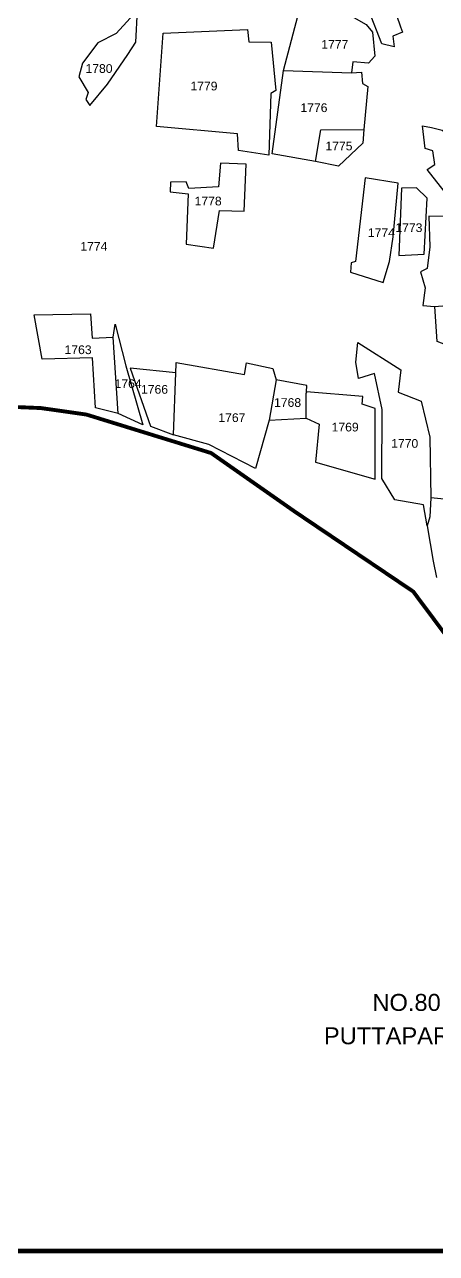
# Model space of a CAD drawing. Header units: feet. Extents: x 800131 to 806575, y 1568145 to 1575656.
# Drawn here: x 802415 to 803266, y 1568145 to 1570682 of the extents above; entities that cross this region are included whole.
import ezdxf
from ezdxf.enums import TextEntityAlignment as Align

# ---------------------------------------------------------------- set-up
doc = ezdxf.new("R2010")
doc.units = ezdxf.units.FT
doc.header["$LTSCALE"] = 15
doc.header["$MEASUREMENT"] = 0
doc.linetypes.add('HIDDEN2', pattern=[0.1875, 0.125, -0.0625])
for name, color, linetype in [('PLOT', 7, 'Continuous'), ('PLOT NO', 7, 'Continuous'), ('TEXT', 1, 'Continuous')]:
    doc.layers.add(name, color=color, linetype=linetype)
doc.layers.add('VILLAGE BOUNDRY', color=5, linetype='HIDDEN2', lineweight=100)
doc.styles.get("Standard").update_dxf_attribs({"font": 'arial.ttf'})

msp = doc.modelspace()

# ---------------------------------------------------------------- linework, layer by layer
at = {"layer": 'PLOT', "lineweight": -2}
for points in [[(803153.8, 1570641.6), (803126.9, 1570711), (803095.1, 1570719.7), (803052.1, 1570751), (803036.8, 1570768.6), (803042.3, 1570840.6), (803093, 1570845.4), (803112.4, 1570789), (803117, 1570760.3), (803139, 1570754.3), (803183.8, 1570701.2), (803192.3, 1570677), (803196, 1570666.1), (803176.1, 1570657.5), (803178.8, 1570635.6), (803153.8, 1570641.6)], [(802927.1, 1570414.8), (802950.1, 1570586.7), (802983.5, 1570712.3), (802961, 1570723.8), (802978.3, 1570772.4), (803021.3, 1570746.5), (803027.4, 1570728.6), (803039.6, 1570727.8), (803121.5, 1570682), (803134.4, 1570666.2), (803139, 1570616.7), (803126.1, 1570601.7), (803093.7, 1570604.4), (803090.7, 1570581.9), (803111.2, 1570583.3), (803113.7, 1570560.1), (803124.3, 1570553.6), (803116.4, 1570464.7), (803114, 1570436.5), (803063.9, 1570389.5), (803016.3, 1570399.2), (802927.1, 1570414.8)], [(802648.7, 1570711.4), (802604.7, 1570663.2), (802566.4, 1570643.9), (802534.8, 1570601.9), (802527.2, 1570573.8), (802546.5, 1570541.6), (802542, 1570526.8), (802549.9, 1570514.6), (802586.2, 1570558.5), (802628.8, 1570619.8), (802645.3, 1570645.6), (802648.7, 1570711.4)], [(802688.1, 1570471.1), (802701.5, 1570664.1), (802875.6, 1570671.8), (802878.5, 1570645.9), (802925, 1570645.4), (802934.1, 1570545.3), (802924, 1570539.1), (802920.2, 1570412.3), (802857.4, 1570421.9), (802855, 1570456.4), (802688.1, 1570471.1)], [(802950.1, 1570586.7), (803090.7, 1570581.9)], [(803373, 1570221.9), (803247.4, 1570382.6), (803263.1, 1570392.6), (803258.8, 1570421.1), (803243.1, 1570425.8), (803237.9, 1570472.6), (803256.4, 1570469.3), (803278.3, 1570463.6), (803319, 1570435.2)], [(803016.3, 1570399.2), (803027.3, 1570464.3), (803116.4, 1570464.7)], [(802818, 1570297.5), (802868.9, 1570296.5), (802873.3, 1570393.7), (802820.4, 1570395.8), (802816.2, 1570346.7), (802754.7, 1570342.9), (802748.8, 1570356.8), (802716.4, 1570356.5), (802715.8, 1570336.4), (802753, 1570332.5), (802749, 1570228.3), (802805.5, 1570220.1), (802818, 1570297.5)], [(803156.5, 1570149.3), (803169.7, 1570192.2), (803177.3, 1570243.1), (803187.2, 1570354.1), (803118.8, 1570365), (803099.4, 1570192.5), (803089.9, 1570189.5), (803088.5, 1570170.6), (803156.5, 1570149.3)], [(803188.6, 1570204.7), (803240.8, 1570207.5), (803247.4, 1570323), (803225.4, 1570344.9), (803194.4, 1570344.2), (803188.6, 1570204.7)], [(803438.1, 1570240.8), (803373, 1570221.9), (803387, 1570178), (803372.7, 1570173.8), (803313.2, 1570284.5), (803250.7, 1570285.9), (803252.8, 1570222.9), (803247.2, 1570177.8), (803233.2, 1570171.4), (803243, 1570138.3), (803238, 1570101.6), (803262.1, 1570099.7), (803373.1, 1570108.2), (803375, 1570156), (803372.7, 1570173.8)], [(803373.1, 1570108.2), (803378.9, 1570022.2), (803386, 1569998.4), (803398.2, 1569998.4), (803409.8, 1569945.2), (803449, 1569882.8), (803425.8, 1569880.5), (803294.8, 1569897.7), (803315.9, 1570008.4), (803268.2, 1570027.5), (803262.8, 1570099.8)], [(802659.2, 1569855.5), (802608.5, 1569879), (802562, 1569890.6), (802555.4, 1569993.9), (802451.4, 1569990.7), (802435.1, 1570082.2), (802551.3, 1570084.3), (802555, 1570034.3), (802598.1, 1570036.3), (802602.4, 1570062.8), (802624.7, 1569977.1), (802659.2, 1569855.5)], [(802608.5, 1569879), (802598.1, 1570036.3)], [(803247, 1569647), (803239.7, 1569690.3), (803180.5, 1569700.5), (803153.4, 1569744.5), (803154.2, 1569886.9), (803138.3, 1569961), (803105.4, 1569951), (803100.1, 1569984.6), (803104, 1570025), (803192.7, 1569968.6), (803187.1, 1569922.4), (803234.6, 1569903.8), (803252.8, 1569830), (803255, 1569704.3)], [(802727.9, 1569962.5), (802633, 1569972.4), (802675.3, 1569852.5), (802723, 1569834.7)], [(802920.9, 1569864.8), (802892.4, 1569764.9), (802796.1, 1569815), (802723, 1569834.7), (802727.9, 1569962.5), (802728.7, 1569981.1), (802728.7, 1569984), (802869.6, 1569959.4), (802874, 1569983), (802928.4, 1569971.4), (802935.1, 1569948.1)], [(803139.5, 1569742.8), (803140.1, 1569889.2), (803113, 1569897.6), (803114, 1569914.1), (802997.7, 1569923.6), (802998.7, 1569936.8), (802935.1, 1569948.1), (802920.9, 1569864.8), (802997.3, 1569868.8), (802997.1, 1569920.7), (802999.1, 1569923.5)], [(802997.3, 1569868.8), (803024.2, 1569856.8), (803016.2, 1569777.9), (803139.5, 1569742.8)], [(803366.7, 1569560.2), (803364.9, 1569634.7), (803343, 1569652.3), (803341, 1569667.7), (803325.3, 1569670.6), (803323.3, 1569697.5), (803255, 1569704.3), (803252.6, 1569665.6), (803247, 1569647), (803259.7, 1569574), (803266.5, 1569540.4)]]:
    msp.add_lwpolyline(points, dxfattribs=at)
at = {"layer": 'PLOT NO', "color": 5, "linetype": 'Continuous', "lineweight": -2, "const_width": 10}
msp.add_lwpolyline([(806569.8, 1575651.2), (800136.4, 1575651.2), (800136.4, 1568149.6), (806569.8, 1568149.6)], close=True, dxfattribs=at)
at = {"layer": 'VILLAGE BOUNDRY', "lineweight": -2, "ltscale": 10, "const_width": 8}
msp.add_lwpolyline([(803304.7, 1569395.6), (803218.4, 1569511.1), (802973.6, 1569676.1), (802800.7, 1569797), (802598.6, 1569859.3), (802542.8, 1569876.5), (802448.5, 1569889.9), (802317.9, 1569895.3)], dxfattribs=at)

# ---------------------------------------------------------------- texts
at = {"layer": 'PLOT NO', "lineweight": -2}
for s, p in [('1777', (803056.3, 1570640.7)), ('1780', (802568.9, 1570590.9)), ('1779', (802785.9, 1570554.7)), ('1776', (803013.2, 1570510)), ('1775', (803064.9, 1570430.9)), ('1778', (802794.5, 1570317.3)), ('1773', (803209.5, 1570262.3)), ('1774', (803152.7, 1570252)), ('1774', (802558.3, 1570223.8)), ('1763', (802525.7, 1570010.3)), ('1764', (802629.1, 1569940.2)), ('1766', (802683.7, 1569928.5)), ('1768', (802958.7, 1569901.3)), ('1767', (802843.6, 1569870.1)), ('1769', (803077.7, 1569850.6)), ('1770', (803200.8, 1569816.9))]:
    msp.add_text(s, height=18, dxfattribs=at).set_placement(p, align=Align.MIDDLE_CENTER)
at = {"layer": 'TEXT', "lineweight": -2}
for s, p in [('NO.80', (803134, 1568645.3)), ('PUTTAPARTHI', (803033.8, 1568576.4))]:
    msp.add_text(s, height=35, dxfattribs=at).set_placement(p)

doc.saveas('drawing.dxf')
